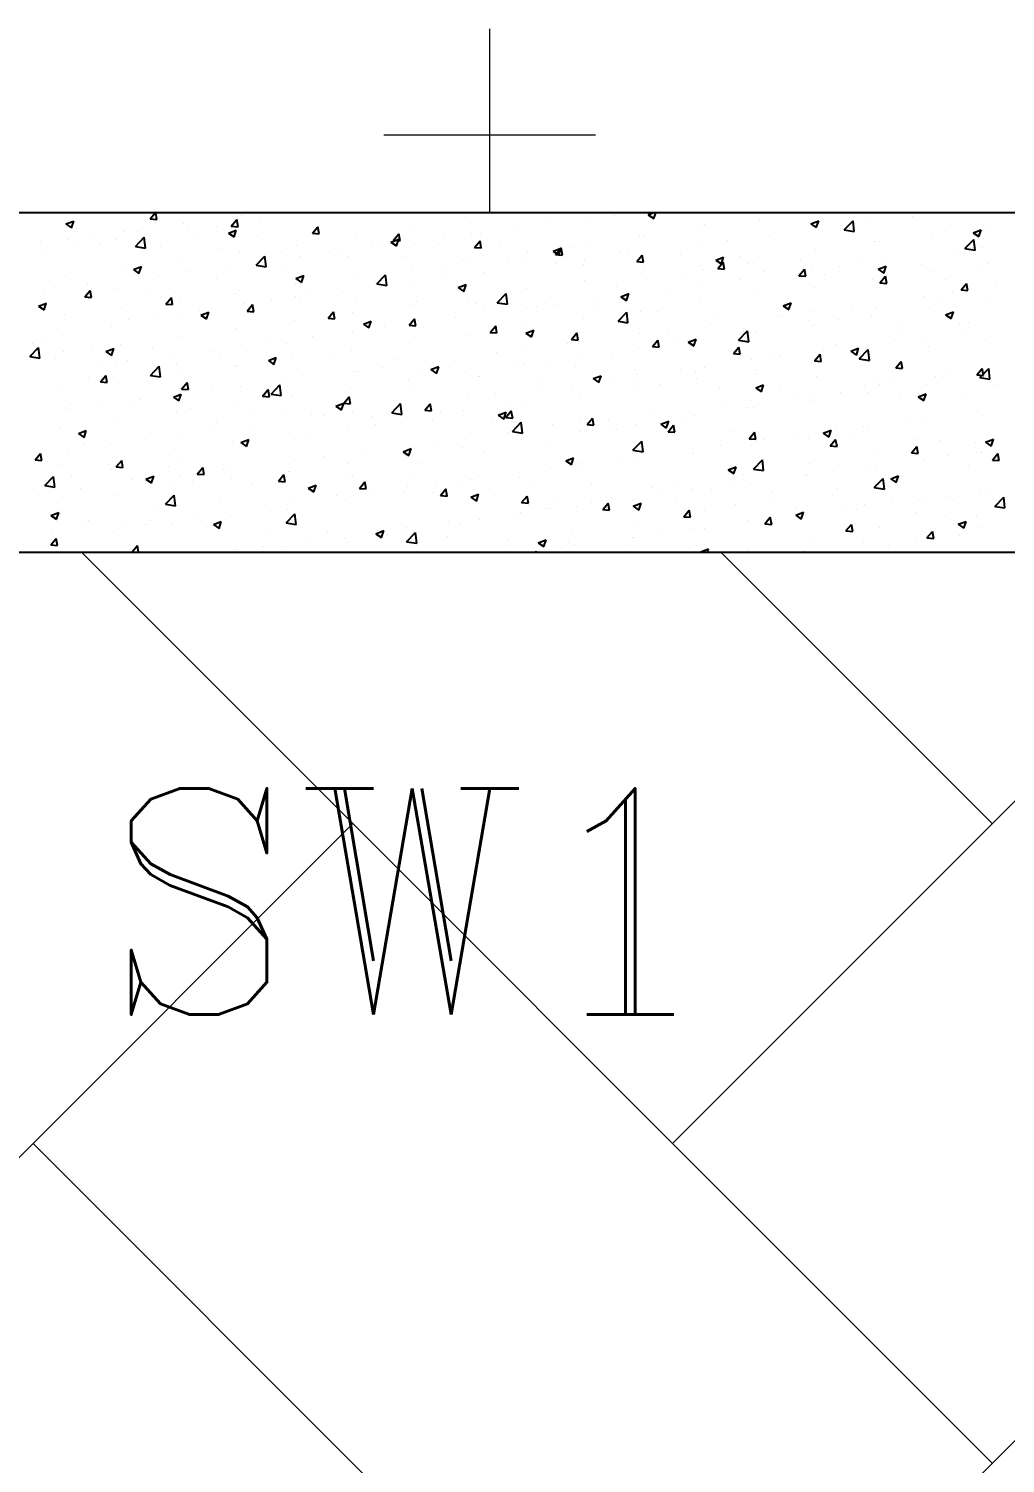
# Model space of a CAD drawing. Header units: millimetres. Extents: x 331487 to 517269, y 198509 to 399936.
# Drawn here: x 397096 to 397960, y 367043 to 368312 of the extents above; entities that cross this region are included whole.
import ezdxf

# ---------------------------------------------------------------- set-up
doc = ezdxf.new("R2010")
doc.units = ezdxf.units.MM
doc.header["$MEASUREMENT"] = 0
doc.layers.add('BEAM', color=1, linetype='Continuous', lineweight=5)
doc.layers.add('COLUMN', color=6, linetype='Continuous')
doc.styles.add('RC', font='romanc.shx', dxfattribs={"height": 200})

msp = doc.modelspace()

# ---------------------------------------------------------------- linework, layer by layer
at = {"layer": 'BEAM', "color": 253, "linetype": 'Continuous', "ltscale": 750}
for p, q in [((397503.6, 368149), (397503.6, 368312)), ((397409.8, 368218.2), (397597.3, 368218.2)), ((397948.1, 367043.3), (397142.4, 367849)), ((397665.3, 367326.1), (398188.2, 367849)), ((397948.1, 367609), (397708.1, 367849)), ((396533.9, 366760.4), (397382.5, 367609)), ((397665.3, 366760.4), (398415.1, 367510.3)), ((397948.1, 366477.6), (397099.6, 367326.1))]:
    msp.add_line(p, q, dxfattribs=at)
at = {"layer": 'COLUMN'}
for p, q in [((399165.1, 368149), (395890.1, 368149)), ((395890.1, 367849), (399165.1, 367849))]:
    msp.add_line(p, q, dxfattribs=at)
at = {"layer": 'COLUMN', "color": 2, "linetype": 'Continuous'}
for p, q in [((397203.3, 368143.7), (397207.7, 368149)), ((397209.2, 368143.2), (397208.2, 368149)), ((397283.6, 368146.9), (397283.6, 368146.9)), ((397538.6, 368148.5), (397538.6, 368148.5)), ((397613.8, 368147.2), (397613.8, 368147.2)), ((397643.8, 368147.5), (397647.9, 368149)), ((397643.8, 368147.5), (397648.8, 368144.1)), ((397648.8, 368144.1), (397650.5, 368149)), ((397752.3, 368148.9), (397752.3, 368148.9)), ((397877.5, 368146), (397877.5, 368146)), ((397128.7, 368139.3), (397135.7, 368141.9)), ((397128.7, 368139.3), (397133.7, 368135.9)), ((397133.7, 368135.9), (397135.7, 368141.9)), ((397138.2, 368135.3), (397138.2, 368135.3)), ((397180.3, 368132.4), (397180.3, 368132.4)), ((397191.6, 368133), (397191.6, 368133)), ((397203.3, 368143.7), (397209.2, 368143.2)), ((397207.6, 368140.4), (397207.6, 368140.4)), ((397232.3, 368139.9), (397232.3, 368139.9)), ((397236.9, 368133.6), (397236.9, 368133.6)), ((397261.9, 368136.9), (397261.9, 368136.9)), ((397272.4, 368131.2), (397279.4, 368133.9)), ((397275, 368137.5), (397279.8, 368143.2)), ((397275, 368137.5), (397281, 368136.9)), ((397277.4, 368127.9), (397279.4, 368133.9)), ((397281, 368136.9), (397279.8, 368143.2)), ((397299.8, 368141.9), (397299.8, 368141.9)), ((397346.7, 368131.2), (397351.5, 368136.9)), ((397352.7, 368130.7), (397351.5, 368136.9)), ((397436.2, 368134.6), (397436.2, 368134.6)), ((397486.7, 368141), (397486.7, 368141)), ((397525.6, 368135.6), (397525.6, 368135.6)), ((397553.4, 368140.8), (397553.4, 368140.8)), ((397588.7, 368143.9), (397588.7, 368143.9)), ((397691.2, 368136.1), (397691.2, 368136.1)), ((397694, 368138.9), (397694, 368138.9)), ((397742.5, 368143.2), (397742.5, 368143.2)), ((397787.6, 368139.5), (397794.6, 368142.2)), ((397787.6, 368139.5), (397792.5, 368136.1)), ((397792.5, 368136.1), (397794.6, 368142.2)), ((397814.6, 368137.7), (397814.6, 368137.7)), ((397817.2, 368134), (397825, 368142.1)), ((397817.2, 368134), (397826.1, 368132.6)), ((397826.1, 368132.6), (397825, 368142.1)), ((397839.6, 368141), (397839.6, 368141)), ((397907.1, 368133.9), (397907.1, 368133.9)), ((397931.3, 368131.5), (397938.3, 368134.2)), ((397936.2, 368128.1), (397938.3, 368134.2)), ((397945.6, 368137.2), (397945.6, 368137.2)), ((397105.9, 368124.1), (397105.9, 368124.1)), ((397129.8, 368126), (397129.8, 368126)), ((397135.8, 368120.3), (397135.8, 368120.3)), ((397149.3, 368130.4), (397149.3, 368130.4)), ((397159.3, 368121.8), (397159.3, 368121.8)), ((397173.7, 368125.3), (397173.7, 368125.3)), ((397190.2, 368119.4), (397197.9, 368127.5)), ((397199.1, 368118), (397197.9, 368127.5)), ((397212.7, 368119.6), (397212.7, 368119.6)), ((397244.9, 368130.7), (397244.9, 368130.7)), ((397272.4, 368131.2), (397277.4, 368127.9)), ((397298.3, 368128.5), (397298.3, 368128.5)), ((397332.9, 368120.1), (397332.9, 368120.1)), ((397346.7, 368131.2), (397352.7, 368130.7)), ((397351.7, 368126.2), (397351.7, 368126.2)), ((397384.8, 368127.6), (397384.8, 368127.6)), ((397405.1, 368124), (397405.1, 368124)), ((397416.1, 368123.2), (397423.1, 368125.9)), ((397416.1, 368123.2), (397421.1, 368119.9)), ((397418.4, 368124.9), (397423.3, 368130.7)), ((397418.4, 368124.9), (397424.4, 368124.4)), ((397421.1, 368119.9), (397423.1, 368125.9)), ((397424.4, 368124.4), (397423.3, 368130.7)), ((397436.8, 368120.8), (397436.8, 368120.8)), ((397458.5, 368121.7), (397458.5, 368121.7)), ((397462.7, 368127.3), (397462.7, 368127.3)), ((397487.7, 368130.6), (397487.7, 368130.6)), ((397490.2, 368118.6), (397495, 368124.4)), ((397496.1, 368118.1), (397495, 368124.4)), ((397495.1, 368130.8), (397495.1, 368130.8)), ((397588.8, 368122.2), (397588.8, 368122.2)), ((397635.7, 368128.9), (397635.7, 368128.9)), ((397639.3, 368128.6), (397639.3, 368128.6)), ((397688.5, 368121.1), (397688.5, 368121.1)), ((397713.5, 368124.4), (397713.5, 368124.4)), ((397751.4, 368129.4), (397751.4, 368129.4)), ((397843.8, 368123.8), (397843.8, 368123.8)), ((397848.8, 368123.9), (397848.8, 368123.9)), ((397895.1, 368130.8), (397895.1, 368130.8)), ((397924, 368117.5), (397931.8, 368125.6)), ((397931.3, 368131.5), (397936.2, 368128.1)), ((397932.9, 368116.1), (397931.8, 368125.6)), ((397110.8, 368117), (397110.8, 368117)), ((397190.2, 368119.4), (397199.1, 368118)), ((397266, 368117.3), (397266, 368117.3)), ((397282.4, 368113.7), (397282.4, 368113.7)), ((397296.9, 368102.8), (397304.7, 368110.9)), ((397305.8, 368101.4), (397304.7, 368110.9)), ((397319.4, 368115.1), (397319.4, 368115.1)), ((397336.6, 368110.7), (397336.6, 368110.7)), ((397361.7, 368114), (397361.7, 368114)), ((397372.8, 368112.8), (397372.8, 368112.8)), ((397378.4, 368110.8), (397378.4, 368110.8)), ((397399.5, 368119), (397399.5, 368119)), ((397426.2, 368110.5), (397426.2, 368110.5)), ((397479.6, 368108.3), (397479.6, 368108.3)), ((397485.5, 368107.7), (397485.5, 368107.7)), ((397490.2, 368118.6), (397496.2, 368118.1)), ((397511.9, 368119.5), (397511.9, 368119.5)), ((397519, 368108.9), (397519, 368108.9)), ((397537.4, 368115.2), (397537.4, 368115.2)), ((397559.8, 368115.2), (397566.8, 368117.9)), ((397559.8, 368115.2), (397564.8, 368111.9)), ((397561.9, 368112.4), (397566.7, 368118.1)), ((397561.9, 368112.4), (397567.9, 368111.8)), ((397564.8, 368111.9), (397566.8, 368117.9)), ((397565.2, 368117.2), (397565.2, 368117.2)), ((397567.9, 368111.8), (397566.7, 368118.1)), ((397577.4, 368118.9), (397577.4, 368118.9)), ((397587.5, 368107.8), (397587.5, 368107.8)), ((397618.6, 368115), (397618.6, 368115)), ((397625.3, 368112.8), (397625.3, 368112.8)), ((397633.6, 368106.1), (397638.4, 368111.8)), ((397639.6, 368105.6), (397638.4, 368111.8)), ((397672, 368112.7), (397672, 368112.7)), ((397703.5, 368107.2), (397710.5, 368109.9)), ((397703.5, 368107.2), (397708.5, 368103.9)), ((397708.5, 368103.9), (397710.5, 368109.9)), ((397725.4, 368110.4), (397725.4, 368110.4)), ((397741.3, 368109.9), (397741.3, 368109.9)), ((397778.8, 368108.2), (397778.8, 368108.2)), ((397790.5, 368113.9), (397790.5, 368113.9)), ((397791.8, 368116.3), (397791.8, 368116.3)), ((397914.3, 368114.8), (397914.3, 368114.8)), ((397924, 368117.5), (397932.9, 368116.1)), ((397939.4, 368118.1), (397939.4, 368118.1)), ((397179.1, 368099.1), (397179.1, 368099.1)), ((397188.4, 368099), (397195.4, 368101.7)), ((397188.4, 368099), (397193.3, 368095.6)), ((397193.3, 368095.6), (397195.4, 368101.7)), ((397231, 368106.6), (397231, 368106.6)), ((397235.6, 368097.4), (397235.6, 368097.4)), ((397273.5, 368102.4), (397273.5, 368102.4)), ((397296.9, 368102.8), (397305.8, 368101.4)), ((397320.1, 368100.8), (397320.1, 368100.8)), ((397383.6, 368094.3), (397383.6, 368094.3)), ((397403.6, 368086.3), (397411.4, 368094.4)), ((397412.5, 368084.9), (397411.4, 368094.4)), ((397435, 368101.3), (397435, 368101.3)), ((397460.7, 368098.8), (397460.7, 368098.8)), ((397499.3, 368096.2), (397499.3, 368096.2)), ((397532.9, 368106), (397532.9, 368106)), ((397562.4, 368104.5), (397562.4, 368104.5)), ((397586.3, 368103.8), (397586.3, 368103.8)), ((397633.6, 368106.1), (397639.6, 368105.6)), ((397638, 368095.4), (397638, 368095.4)), ((397639.7, 368101.5), (397639.7, 368101.5)), ((397690, 368102.9), (397690, 368102.9)), ((397693.1, 368099.3), (397693.1, 368099.3)), ((397705.4, 368099.8), (397710.2, 368105.6)), ((397705.4, 368099.8), (397711.3, 368099.3)), ((397711.3, 368099.3), (397710.2, 368105.6)), ((397732.2, 368103.9), (397732.2, 368103.9)), ((397746.5, 368097), (397746.5, 368097)), ((397777.1, 368093.5), (397781.9, 368099.3)), ((397783.1, 368093), (397781.9, 368099.3)), ((397788.3, 368098.2), (397788.3, 368098.2)), ((397799.9, 368094.8), (397799.9, 368094.8)), ((397813.3, 368101.5), (397813.3, 368101.5)), ((397832.2, 368105.9), (397832.2, 368105.9)), ((397847.2, 368099.2), (397854.2, 368101.9)), ((397847.2, 368099.2), (397852.2, 368095.9)), ((397851.2, 368106.5), (397851.2, 368106.5)), ((397852.2, 368095.9), (397854.2, 368101.9)), ((397885.5, 368103.7), (397885.5, 368103.7)), ((397893.9, 368097.5), (397893.9, 368097.5)), ((397938.9, 368101.4), (397938.9, 368101.4)), ((397944.4, 368103.9), (397944.4, 368103.9)), ((397118.3, 368084.4), (397118.3, 368084.4)), ((397128.6, 368092.7), (397128.6, 368092.7)), ((397147.4, 368085.8), (397147.4, 368085.8)), ((397171.7, 368082.2), (397171.7, 368082.2)), ((397210.6, 368094.1), (397210.6, 368094.1)), ((397261.8, 368090.8), (397261.8, 368090.8)), ((397331.7, 368086.8), (397331.7, 368086.8)), ((397332.1, 368091), (397339.1, 368093.7)), ((397332.1, 368091), (397337.1, 368087.6)), ((397337.1, 368087.6), (397339.1, 368093.7)), ((397402.4, 368088.8), (397402.4, 368088.8)), ((397403.6, 368086.3), (397412.5, 368084.9)), ((397436.4, 368087.9), (397436.4, 368087.9)), ((397461.4, 368091.2), (397461.4, 368091.2)), ((397475.8, 368083), (397482.8, 368085.7)), ((397475.8, 368083), (397480.8, 368079.6)), ((397480.8, 368079.6), (397482.8, 368085.7)), ((397536.2, 368081.9), (397536.2, 368081.9)), ((397587.5, 368089), (397587.5, 368089)), ((397615.6, 368083.9), (397615.6, 368083.9)), ((397662.2, 368081.6), (397662.2, 368081.6)), ((397673.9, 368093.9), (397673.9, 368093.9)), ((397687.2, 368084.9), (397687.2, 368084.9)), ((397725.1, 368089.9), (397725.1, 368089.9)), ((397777.1, 368093.5), (397783.1, 368093)), ((397790.6, 368083), (397790.6, 368083)), ((397842.6, 368090.5), (397842.6, 368090.5)), ((397848.8, 368087.3), (397853.6, 368093)), ((397848.8, 368087.3), (397854.8, 368086.7)), ((397853.2, 368092.5), (397853.2, 368092.5)), ((397854.8, 368086.7), (397853.6, 368093)), ((397906.6, 368090.2), (397906.6, 368090.2)), ((397920.5, 368081), (397925.4, 368086.7)), ((397926.5, 368080.5), (397925.3, 368086.7)), ((397950.9, 368083.7), (397950.9, 368083.7)), ((397104.3, 368066.7), (397111.4, 368069.4)), ((397109.3, 368063.4), (397111.3, 368069.4)), ((397109.5, 368080.8), (397109.5, 368080.8)), ((397145.2, 368070.7), (397145.2, 368070.7)), ((397145.4, 368074.8), (397150.2, 368080.5)), ((397145.4, 368074.8), (397151.4, 368074.3)), ((397151.4, 368074.3), (397150.2, 368080.5)), ((397203.5, 368080.8), (397203.5, 368080.8)), ((397217.1, 368068.5), (397222, 368074.3)), ((397223.1, 368068), (397222, 368074.3)), ((397225.1, 368079.9), (397225.1, 368079.9)), ((397229.8, 368073.3), (397229.8, 368073.3)), ((397278.4, 368077.7), (397278.4, 368077.7)), ((397281.2, 368080.4), (397281.2, 368080.4)), ((397285.8, 368068.8), (397285.8, 368068.8)), ((397310.3, 368071.3), (397310.3, 368071.3)), ((397331.8, 368075.4), (397331.8, 368075.4)), ((397335.3, 368074.6), (397335.3, 368074.6)), ((397344.1, 368078.8), (397344.1, 368078.8)), ((397373.2, 368079.6), (397373.2, 368079.6)), ((397385.2, 368073.1), (397385.2, 368073.1)), ((397438.6, 368070.9), (397438.6, 368070.9)), ((397484.3, 368074.4), (397484.3, 368074.4)), ((397510.3, 368069.7), (397518.1, 368077.8)), ((397510.3, 368069.7), (397519.2, 368068.3)), ((397519.2, 368068.3), (397518.1, 368077.8)), ((397557.2, 368073.9), (397557.2, 368073.9)), ((397599, 368073.3), (397599, 368073.3)), ((397619.5, 368075), (397626.5, 368077.7)), ((397619.5, 368075), (397624.5, 368071.6)), ((397624.5, 368071.6), (397626.5, 368077.7)), ((397688.8, 368069.6), (397688.8, 368069.6)), ((397740.1, 368076.6), (397740.1, 368076.6)), ((397763.2, 368067), (397770.2, 368069.6)), ((397768.2, 368063.6), (397770.2, 368069.6)), ((397888, 368075.4), (397888, 368075.4)), ((397903, 368074.3), (397903, 368074.3)), ((397913, 368078.7), (397913, 368078.7)), ((397920.5, 368081), (397926.5, 368080.5)), ((397943.2, 368070.7), (397943.2, 368070.7)), ((397104.3, 368066.7), (397109.3, 368063.4)), ((397127.4, 368059.4), (397127.4, 368059.4)), ((397177.9, 368065.8), (397177.9, 368065.8)), ((397209.3, 368058), (397209.3, 368058)), ((397217.1, 368068.5), (397223.1, 368068)), ((397227.5, 368058.8), (397227.5, 368058.8)), ((397247.2, 368063), (397247.2, 368063)), ((397248.1, 368058.7), (397255.1, 368061.4)), ((397248.1, 368058.7), (397253, 368055.4)), ((397253, 368055.4), (397255.1, 368061.4)), ((397288.9, 368062.2), (397293.7, 368068)), ((397288.9, 368062.2), (397294.8, 368061.7)), ((397294.8, 368061.7), (397293.7, 368068)), ((397360.6, 368056), (397365.4, 368061.7)), ((397366.6, 368055.4), (397365.4, 368061.7)), ((397382.4, 368061), (397382.4, 368061)), ((397433.7, 368068), (397433.7, 368068)), ((397473, 368056.7), (397473, 368056.7)), ((397492, 368068.6), (397492, 368068.6)), ((397498.9, 368063.8), (397498.9, 368063.8)), ((397536.1, 368065), (397536.1, 368065)), ((397545.3, 368066.4), (397545.3, 368066.4)), ((397561.2, 368068.3), (397561.2, 368068.3)), ((397598.7, 368064.1), (397598.7, 368064.1)), ((397617.1, 368053.2), (397624.8, 368061.3)), ((397625.9, 368051.8), (397624.8, 368061.3)), ((397636.8, 368062.1), (397636.8, 368062.1)), ((397652.1, 368061.9), (397652.1, 368061.9)), ((397705.5, 368059.6), (397705.5, 368059.6)), ((397758.9, 368057.4), (397758.9, 368057.4)), ((397761.9, 368058.8), (397761.9, 368058.8)), ((397763.2, 368067), (397768.2, 368063.6)), ((397787, 368062.1), (397787, 368062.1)), ((397824.9, 368067.1), (397824.9, 368067.1)), ((397841.3, 368057.2), (397841.3, 368057.2)), ((397844.7, 368064.2), (397844.7, 368064.2)), ((397892.7, 368064.3), (397892.7, 368064.3)), ((397906.9, 368059), (397913.9, 368061.6)), ((397906.9, 368059), (397911.9, 368055.6)), ((397911.9, 368055.6), (397913.9, 368061.6)), ((397121.1, 368046.4), (397121.1, 368046.4)), ((397169.1, 368048.8), (397169.1, 368048.8)), ((397184.2, 368054.7), (397184.2, 368054.7)), ((397279.9, 368047.1), (397279.9, 368047.1)), ((397330.5, 368053.5), (397330.5, 368053.5)), ((397360.6, 368056), (397366.6, 368055.4)), ((397382.3, 368043.8), (397382.3, 368043.8)), ((397391.8, 368050.7), (397398.8, 368053.4)), ((397391.8, 368050.7), (397396.7, 368047.4)), ((397396.7, 368047.4), (397398.8, 368053.4)), ((397410.1, 368048.4), (397410.1, 368048.4)), ((397432.3, 368049.7), (397437.1, 368055.4)), ((397432.3, 368049.7), (397438.3, 368049.2)), ((397435.1, 368051.7), (397435.1, 368051.7)), ((397438.3, 368049.2), (397437.1, 368055.4)), ((397440.6, 368053.8), (397440.6, 368053.8)), ((397504, 368043.4), (397508.9, 368049.2)), ((397510, 368042.9), (397508.9, 368049.2)), ((397535, 368048.6), (397535, 368048.6)), ((397535.5, 368042.7), (397542.5, 368045.4)), ((397540.5, 368039.4), (397542.5, 368045.4)), ((397586.3, 368055.7), (397586.3, 368055.7)), ((397617.1, 368053.2), (397625.9, 368051.8)), ((397660.9, 368045.5), (397660.9, 368045.5)), ((397698.8, 368050.5), (397698.8, 368050.5)), ((397723.8, 368036.6), (397731.6, 368044.7)), ((397728.1, 368044.2), (397728.1, 368044.2)), ((397732.7, 368035.2), (397731.6, 368044.7)), ((397786.4, 368054.2), (397786.4, 368054.2)), ((397789.4, 368049.7), (397789.4, 368049.7)), ((397812.3, 368055.1), (397812.3, 368055.1)), ((397865.6, 368052.8), (397865.6, 368052.8)), ((397919, 368050.6), (397919, 368050.6)), ((397924.6, 368044.2), (397924.6, 368044.2)), ((397927, 368052.3), (397927, 368052.3)), ((397098.8, 368033.3), (397098.8, 368033.3)), ((397110.8, 368038.8), (397110.8, 368038.8)), ((397152.2, 368031.1), (397152.2, 368031.1)), ((397176.7, 368032.5), (397176.7, 368032.5)), ((397228.6, 368040), (397228.6, 368040)), ((397284, 368031.8), (397284, 368031.8)), ((397309, 368035.1), (397309, 368035.1)), ((397324, 368033.8), (397324, 368033.8)), ((397346.9, 368040.1), (397346.9, 368040.1)), ((397432.5, 368034.7), (397432.5, 368034.7)), ((397483, 368041.1), (397483, 368041.1)), ((397504, 368043.4), (397510, 368042.9)), ((397535.5, 368042.7), (397540.5, 368039.4)), ((397572.7, 368033.9), (397572.7, 368033.9)), ((397575.8, 368037.1), (397580.6, 368042.9)), ((397575.8, 368037.1), (397581.8, 368036.6)), ((397581.8, 368036.6), (397580.6, 368042.9)), ((397635.9, 368042.2), (397635.9, 368042.2)), ((397647.5, 368030.9), (397652.3, 368036.6)), ((397647.5, 368030.9), (397653.5, 368030.3)), ((397653.5, 368030.3), (397652.3, 368036.6)), ((397669.7, 368034.2), (397669.7, 368034.2)), ((397679.2, 368034.7), (397686.2, 368037.4)), ((397679.2, 368034.7), (397684.2, 368031.4)), ((397684.2, 368031.4), (397686.2, 368037.4)), ((397687.6, 368036.3), (397687.6, 368036.3)), ((397723.8, 368036.6), (397732.7, 368035.2)), ((397738.9, 368043.3), (397738.9, 368043.3)), ((397810.3, 368032.3), (397810.3, 368032.3)), ((397861.7, 368035.9), (397861.7, 368035.9)), ((397868.7, 368042.3), (397868.7, 368042.3)), ((397886.7, 368039.2), (397886.7, 368039.2)), ((397891.5, 368031), (397891.5, 368031)), ((397942, 368037.4), (397942, 368037.4)), ((397096.7, 368022), (397104.5, 368030.1)), ((397096.7, 368022), (397105.6, 368020.6)), ((397105.6, 368020.6), (397104.5, 368030.1)), ((397119.9, 368019.9), (397119.9, 368019.9)), ((397126.2, 368026.1), (397126.2, 368026.1)), ((397164, 368026.5), (397171, 368029.2)), ((397164, 368026.5), (397169, 368023.1)), ((397169, 368023.1), (397171, 368029.2)), ((397183, 368018.5), (397183, 368018.5)), ((397205.6, 368028.8), (397205.6, 368028.8)), ((397220.8, 368023.5), (397220.8, 368023.5)), ((397259, 368026.6), (397259, 368026.6)), ((397265.6, 368023.8), (397265.6, 368023.8)), ((397307.8, 368018.5), (397314.8, 368021.2)), ((397307.8, 368018.5), (397312.7, 368015.1)), ((397312.3, 368024.3), (397312.3, 368024.3)), ((397312.7, 368015.1), (397314.8, 368021.2)), ((397329.2, 368020.2), (397329.2, 368020.2)), ((397365.7, 368022), (397365.7, 368022)), ((397381.2, 368027.7), (397381.2, 368027.7)), ((397419.1, 368019.8), (397419.1, 368019.8)), ((397509.8, 368025.6), (397509.8, 368025.6)), ((397534.9, 368028.9), (397534.9, 368028.9)), ((397585.1, 368022.4), (397585.1, 368022.4)), ((397611.4, 368024.2), (397611.4, 368024.2)), ((397635.6, 368028.8), (397635.6, 368028.8)), ((397719.2, 368024.6), (397724, 368030.3)), ((397719.2, 368024.6), (397725.2, 368024.1)), ((397725.2, 368024.1), (397724, 368030.3)), ((397735.6, 368019.3), (397735.6, 368019.3)), ((397752, 368022.3), (397752, 368022.3)), ((397760.7, 368022.6), (397760.7, 368022.6)), ((397791, 368018.3), (397795.8, 368024.1)), ((397791, 368018.3), (397796.9, 368017.8)), ((397796.9, 368017.8), (397795.8, 368024.1)), ((397798.5, 368027.6), (397798.5, 368027.6)), ((397822.9, 368026.7), (397829.9, 368029.4)), ((397822.9, 368026.7), (397827.9, 368023.3)), ((397827.9, 368023.3), (397829.9, 368029.4)), ((397830.5, 368020.1), (397838.3, 368028.2)), ((397830.5, 368020.1), (397839.4, 368018.7)), ((397839.4, 368018.7), (397838.3, 368028.2)), ((397840.1, 368023.9), (397840.1, 368023.9)), ((397157.9, 368015.3), (397157.9, 368015.3)), ((397173.3, 368017.6), (397173.3, 368017.6)), ((397203.4, 368005.4), (397211.2, 368013.5)), ((397203.4, 368005.4), (397212.3, 368004)), ((397207.3, 368013.8), (397207.3, 368013.8)), ((397212.3, 368004), (397211.2, 368013.5)), ((397226.7, 368015.4), (397226.7, 368015.4)), ((397227.4, 368006.7), (397227.4, 368006.7)), ((397278.7, 368013.8), (397278.7, 368013.8)), ((397280, 368013.1), (397280, 368013.1)), ((397333.4, 368010.9), (397333.4, 368010.9)), ((397383.8, 368009), (397383.8, 368009)), ((397386.8, 368008.6), (397386.8, 368008.6)), ((397408.8, 368012.3), (397408.8, 368012.3)), ((397440.2, 368006.4), (397440.2, 368006.4)), ((397446.7, 368017.3), (397446.7, 368017.3)), ((397451.5, 368010.5), (397458.5, 368013.2)), ((397451.5, 368010.5), (397456.4, 368007.1)), ((397456.4, 368007.1), (397458.5, 368013.1)), ((397472.5, 368017.5), (397472.5, 368017.5)), ((397481.8, 368007.8), (397481.8, 368007.8)), ((397525.9, 368015.3), (397525.9, 368015.3)), ((397533.8, 368015.3), (397533.8, 368015.3)), ((397553.1, 368014.2), (397553.1, 368014.2)), ((397579.3, 368013), (397579.3, 368013)), ((397632.6, 368010.8), (397632.6, 368010.8)), ((397634.6, 368006), (397634.6, 368006)), ((397672.5, 368011), (397672.5, 368011)), ((397686, 368008.5), (397686, 368008.5)), ((397693.7, 368012.3), (397693.7, 368012.3)), ((397737.7, 368010), (397737.7, 368010)), ((397739.4, 368006.3), (397739.4, 368006.3)), ((397788.2, 368016.4), (397788.2, 368016.4)), ((397862.7, 368012), (397867.5, 368017.8)), ((397862.7, 368012), (397868.7, 368011.5)), ((397868.7, 368011.5), (397867.5, 368017.8)), ((397906.9, 368007.3), (397906.9, 368007.3)), ((397934.4, 368005.8), (397939.2, 368011.5)), ((397934.4, 368005.8), (397940.4, 368005.2)), ((397937.2, 368003.5), (397945, 368011.6)), ((397940.4, 368005.2), (397939.2, 368011.5)), ((397946.1, 368002.1), (397945, 368011.6)), ((397124.9, 367992.8), (397124.9, 367992.8)), ((397149, 368003.8), (397149, 368003.8)), ((397159.3, 367999.6), (397164.1, 368005.3)), ((397159.3, 367999.6), (397165.3, 367999.1)), ((397165.3, 367999), (397164.1, 368005.3)), ((397175.5, 367999.2), (397175.5, 367999.2)), ((397231, 367993.3), (397235.8, 367999)), ((397231, 367993.3), (397237, 367992.8)), ((397237, 367992.8), (397235.8, 367999)), ((397282.7, 367995.7), (397282.7, 367995.7)), ((397302.7, 367987), (397307.6, 367992.8)), ((397308.7, 367986.5), (397307.6, 367992.8)), ((397310.1, 367988.9), (397317.9, 367997)), ((397319, 367987.5), (397317.9, 367997)), ((397320.6, 368000.7), (397320.6, 368000.7)), ((397380, 367994.4), (397380, 367994.4)), ((397431.3, 368001.4), (397431.3, 368001.4)), ((397436.5, 367994.2), (397436.5, 367994.2)), ((397493.6, 368004.1), (397493.6, 368004.1)), ((397494.8, 368004.2), (397494.8, 368004.2)), ((397546.4, 367994.4), (397546.4, 367994.4)), ((397547, 368001.8), (397547, 368001.8)), ((397595.2, 368002.5), (397602.2, 368005.1)), ((397595.2, 368002.5), (397600.2, 367999.1)), ((397600.1, 367999.1), (397602.2, 368005.1)), ((397600.3, 367999.6), (397600.3, 367999.6)), ((397609.6, 368002.8), (397609.6, 368002.8)), ((397634.4, 367995.5), (397634.4, 367995.5)), ((397635.4, 368002.2), (397635.4, 368002.2)), ((397653.7, 367997.3), (397653.7, 367997.3)), ((397686.3, 368003), (397686.3, 368003)), ((397707.1, 367995.1), (397707.1, 367995.1)), ((397738.9, 367994.4), (397745.9, 367997.1)), ((397738.9, 367994.4), (397743.9, 367991.1)), ((397743.9, 367991.1), (397745.9, 367997.1)), ((397760.5, 367992.8), (397760.5, 367992.8)), ((397792.8, 368004), (397792.8, 368004)), ((397835.4, 367996.5), (397835.4, 367996.5)), ((397846.2, 368001.7), (397846.2, 368001.7)), ((397848.5, 367997.3), (397848.5, 367997.3)), ((397860.4, 367999.8), (397860.4, 367999.8)), ((397890.3, 367997.7), (397890.3, 367997.7)), ((397898.3, 368004.8), (397898.3, 368004.8)), ((397899.5, 367999.5), (397899.5, 367999.5)), ((397937.2, 368003.5), (397946.1, 368002.1)), ((397940.8, 368004.1), (397940.8, 368004.1)), ((397952.9, 367997.2), (397952.9, 367997.2)), ((397132.3, 367980.2), (397132.3, 367980.2)), ((397194.5, 367984.1), (397194.5, 367984.1)), ((397223.7, 367986.2), (397230.7, 367988.9)), ((397223.7, 367986.2), (397228.7, 367982.9)), ((397228.7, 367982.9), (397230.7, 367988.9)), ((397257.7, 367992.4), (397257.7, 367992.4)), ((397277.5, 367980.5), (397277.5, 367980.5)), ((397302.7, 367987), (397308.7, 367986.5)), ((397310.1, 367988.9), (397319, 367987.5)), ((397328, 367986.9), (397328, 367986.9)), ((397367.4, 367978.2), (397374.4, 367980.9)), ((397372.4, 367974.9), (397374.4, 367980.9)), ((397374.5, 367980.8), (397379.3, 367986.5)), ((397374.5, 367980.8), (397380.4, 367980.2)), ((397378.2, 367984.2), (397378.2, 367984.2)), ((397380.4, 367980.2), (397379.3, 367986.5)), ((397416.9, 367972.3), (397424.6, 367980.4)), ((397425.8, 367970.9), (397424.7, 367980.4)), ((397446.2, 367974.5), (397451, 367980.2)), ((397452.2, 367973.9), (397451, 367980.2)), ((397483.5, 367986.2), (397483.5, 367986.2)), ((397508.5, 367989.5), (397508.5, 367989.5)), ((397518.8, 367982.2), (397518.8, 367982.2)), ((397532.5, 367982), (397532.5, 367982)), ((397577.1, 367992.2), (397577.1, 367992.2)), ((397583.9, 367989.1), (397583.9, 367989.1)), ((397734.4, 367983.2), (397734.4, 367983.2)), ((397772.2, 367988.2), (397772.2, 367988.2)), ((397787, 367983.1), (397787, 367983.1)), ((397790.2, 367987.3), (397790.2, 367987.3)), ((397813.9, 367990.6), (397813.9, 367990.6)), ((397838.9, 367990.6), (397838.9, 367990.6)), ((397867.3, 367988.3), (397867.3, 367988.3)), ((397882.6, 367986.4), (397889.6, 367989.1)), ((397882.6, 367986.4), (397887.6, 367983.1)), ((397887.6, 367983.1), (397889.6, 367989.1)), ((397920.6, 367986.1), (397920.6, 367986.1)), ((397131.6, 367975.8), (397131.6, 367975.8)), ((397156.7, 367979.1), (397156.7, 367979.1)), ((397185.7, 367978), (397185.7, 367978)), ((397226.2, 367973.5), (397226.2, 367973.5)), ((397239.1, 367975.7), (397239.1, 367975.7)), ((397292.4, 367973.5), (397292.4, 367973.5)), ((397319.8, 367974.1), (397319.8, 367974.1)), ((397345.8, 367971.2), (397345.8, 367971.2)), ((397357.5, 367969.6), (397357.5, 367969.6)), ((397367.4, 367978.2), (397372.4, 367974.9)), ((397382.5, 367972.9), (397382.5, 367972.9)), ((397399.2, 367969), (397399.2, 367969)), ((397416.9, 367972.3), (397425.8, 367970.9)), ((397420.4, 367977.8), (397420.4, 367977.8)), ((397430.1, 367968.1), (397430.1, 367968.1)), ((397446.2, 367974.5), (397452.2, 367974)), ((397460.4, 367972.2), (397460.4, 367972.2)), ((397480.6, 367974.5), (397480.6, 367974.5)), ((397511.2, 367970.2), (397518.2, 367972.9)), ((397511.2, 367970.2), (397516.1, 367966.8)), ((397516.1, 367966.8), (397518.2, 367972.9)), ((397517.9, 367968.2), (397522.7, 367973.9)), ((397517.9, 367968.2), (397523.9, 367967.7)), ((397523.9, 367967.7), (397522.7, 367973.9)), ((397589.7, 367961.9), (397594.5, 367967.7)), ((397595.6, 367961.4), (397594.5, 367967.7)), ((397646.2, 367971.6), (397646.2, 367971.6)), ((397685.1, 367969.7), (397685.1, 367969.7)), ((397709.3, 367979.9), (397709.3, 367979.9)), ((397731.9, 367977.3), (397731.9, 367977.3)), ((397736.5, 367976.7), (397736.5, 367976.7)), ((397935.2, 367973.7), (397935.2, 367973.7)), ((397939.6, 367970.8), (397939.6, 367970.8)), ((397123.7, 367959.6), (397123.7, 367959.6)), ((397139.7, 367954), (397146.7, 367956.7)), ((397144.7, 367950.6), (397146.7, 367956.7)), ((397174.2, 367966), (397174.2, 367966)), ((397256.4, 367956.3), (397256.4, 367956.3)), ((397261.5, 367964.1), (397261.5, 367964.1)), ((397294.3, 367961.2), (397294.3, 367961.2)), ((397378.8, 367961.1), (397378.8, 367961.1)), ((397402.1, 367962.2), (397402.1, 367962.2)), ((397452.6, 367966.7), (397452.6, 367966.7)), ((397506, 367964.4), (397506, 367964.4)), ((397520.1, 367955), (397520.1, 367955)), ((397523.6, 367955.7), (397531.4, 367963.9)), ((397523.6, 367955.8), (397532.5, 367954.4)), ((397532.5, 367954.4), (397531.4, 367963.9)), ((397559.4, 367962.2), (397559.4, 367962.2)), ((397582.7, 367955.8), (397582.7, 367955.8)), ((397583.3, 367963.3), (397583.3, 367963.3)), ((397589.7, 367961.9), (397595.6, 367961.4)), ((397608.3, 367966.6), (397608.3, 367966.6)), ((397612.7, 367959.9), (397612.7, 367959.9)), ((397615.3, 367957.2), (397615.3, 367957.2)), ((397633.2, 367962.2), (397633.2, 367962.2)), ((397654.9, 367962.2), (397661.9, 367964.9)), ((397654.9, 367962.2), (397659.8, 367958.8)), ((397659.8, 367958.8), (397661.9, 367964.9)), ((397661.4, 367955.6), (397666.2, 367961.4)), ((397661.4, 367955.6), (397667.4, 367955.1)), ((397666.1, 367957.7), (397666.1, 367957.7)), ((397667.4, 367955.1), (397666.2, 367961.4)), ((397673.6, 367967.2), (397673.6, 367967.2)), ((397719.5, 367955.4), (397719.5, 367955.4)), ((397733.1, 367949.4), (397737.9, 367955.1)), ((397739.1, 367948.8), (397737.9, 367955.1)), ((397798.6, 367954.2), (397805.6, 367956.9)), ((397803.6, 367950.8), (397805.6, 367956.9)), ((397809.1, 367957.1), (397809.1, 367957.1)), ((397834.1, 367960.4), (397834.1, 367960.4)), ((397837.7, 367957.3), (397837.7, 367957.3)), ((397872, 367965.3), (397872, 367965.3)), ((397889, 367964.4), (397889, 367964.4)), ((397139.7, 367954), (397144.7, 367950.6)), ((397144.9, 367944.1), (397144.9, 367944.1)), ((397168.2, 367944.6), (397168.2, 367944.6)), ((397203.2, 367954.1), (397203.2, 367954.1)), ((397231.4, 367953), (397231.4, 367953)), ((397276.3, 367947.2), (397276.3, 367947.2)), ((397283.4, 367946), (397290.4, 367948.6)), ((397283.4, 367946), (397288.4, 367942.6)), ((397285.5, 367942.2), (397285.5, 367942.2)), ((397288.4, 367942.6), (397290.4, 367948.6)), ((397326.8, 367953.6), (397326.8, 367953.6)), ((397343.8, 367952.2), (397343.8, 367952.2)), ((397457.2, 367946.7), (397457.2, 367946.7)), ((397482.2, 367950), (397482.2, 367950)), ((397531.3, 367948.8), (397531.3, 367948.8)), ((397556.9, 367947.2), (397556.9, 367947.2)), ((397630.3, 367939.2), (397638.1, 367947.3)), ((397639.2, 367937.8), (397638.1, 367947.3)), ((397708.1, 367943.8), (397708.1, 367943.8)), ((397733.1, 367949.4), (397739.1, 367948.9)), ((397735.2, 367943.4), (397735.2, 367943.4)), ((397745.9, 367948.7), (397745.9, 367948.7)), ((397772.9, 367953.2), (397772.9, 367953.2)), ((397785.8, 367949.9), (397785.8, 367949.9)), ((397798.6, 367954.2), (397803.6, 367950.8)), ((397804.8, 367943.1), (397809.6, 367948.8)), ((397804.8, 367943.1), (397810.8, 367942.6)), ((397810.8, 367942.6), (397809.6, 367948.8)), ((397826.3, 367950.9), (397826.3, 367950.9)), ((397876.6, 367936.8), (397881.4, 367942.6)), ((397879.7, 367948.7), (397879.7, 367948.7)), ((397882.5, 367936.3), (397881.4, 367942.6)), ((397902.7, 367947.6), (397902.7, 367947.6)), ((397933, 367946.4), (397933, 367946.4)), ((397942.3, 367946.2), (397949.3, 367948.9)), ((397942.3, 367946.2), (397947.3, 367942.8)), ((397947.3, 367942.8), (397949.3, 367948.9)), ((397101.4, 367930.6), (397106.3, 367936.4)), ((397101.4, 367930.6), (397107.4, 367930.1)), ((397105.3, 367936.4), (397105.3, 367936.4)), ((397107.4, 367930.1), (397106.3, 367936.4)), ((397130.4, 367939.7), (397130.4, 367939.7)), ((397173, 367932.7), (397173, 367932.7)), ((397173.2, 367924.4), (397178, 367930.1)), ((397179.1, 367923.8), (397178, 367930.1)), ((397225, 367940.2), (397225, 367940.2)), ((397227.2, 367932.2), (397227.2, 367932.2)), ((397331.1, 367930.1), (397331.1, 367930.1)), ((397356.2, 367933.4), (397356.2, 367933.4)), ((397394.1, 367938.4), (397394.1, 367938.4)), ((397427.1, 367937.9), (397434.1, 367940.6)), ((397427.1, 367937.9), (397432.1, 367934.6)), ((397428.9, 367934.9), (397428.9, 367934.9)), ((397432.1, 367934.6), (397434.1, 367940.6)), ((397479.4, 367941.3), (397479.4, 367941.3)), ((397498.6, 367937.2), (397498.6, 367937.2)), ((397570.8, 367929.9), (397577.8, 367932.6)), ((397570.8, 367929.9), (397575.8, 367926.6)), ((397575.8, 367926.6), (397577.8, 367932.6)), ((397619.9, 367932.2), (397619.9, 367932.2)), ((397630.3, 367939.2), (397639.2, 367937.8)), ((397683, 367940.5), (397683, 367940.5)), ((397683.9, 367936.4), (397683.9, 367936.4)), ((397737, 367922.6), (397744.8, 367930.8)), ((397745.9, 367921.3), (397744.8, 367930.8)), ((397844.4, 367937.6), (397844.4, 367937.6)), ((397876.6, 367936.8), (397882.5, 367936.3)), ((397887.8, 367931.1), (397887.8, 367931.1)), ((397908.8, 367934.2), (397908.8, 367934.2)), ((397933.9, 367937.5), (397933.9, 367937.5)), ((397938.3, 367937.5), (397938.3, 367937.5)), ((397948.3, 367930.5), (397953.1, 367936.3)), ((397948.3, 367930.5), (397954.3, 367930)), ((397954.3, 367930), (397953.1, 367936.3)), ((397112.8, 367929.1), (397112.8, 367929.1)), ((397122.5, 367926.3), (397122.5, 367926.3)), ((397166.2, 367926.9), (397166.2, 367926.9)), ((397168.8, 367922.2), (397168.8, 367922.2)), ((397173.2, 367924.4), (397179.1, 367923.8)), ((397219.6, 367924.6), (397219.6, 367924.6)), ((397230.1, 367916.8), (397230.1, 367916.8)), ((397244.9, 367918.1), (397249.7, 367923.8)), ((397244.9, 367918.1), (397250.9, 367917.6)), ((397250.9, 367917.6), (397249.7, 367923.8)), ((397268, 367921.8), (397268, 367921.8)), ((397273, 367922.4), (397273, 367922.4)), ((397316.6, 367911.8), (397321.4, 367917.6)), ((397322.6, 367911.3), (397321.4, 367917.5)), ((397325.6, 367920.3), (397325.6, 367920.3)), ((397326.4, 367920.1), (397326.4, 367920.1)), ((397377.5, 367927.8), (397377.5, 367927.8)), ((397379.7, 367917.9), (397379.7, 367917.9)), ((397382, 367917.2), (397382, 367917.2)), ((397440.3, 367927.2), (397440.3, 367927.2)), ((397557, 367923.9), (397557, 367923.9)), ((397581.5, 367922.5), (397581.5, 367922.5)), ((397582, 367927.2), (397582, 367927.2)), ((397632, 367928.9), (397632, 367928.9)), ((397714.6, 367921.9), (397721.6, 367924.6)), ((397714.6, 367921.9), (397719.5, 367918.6)), ((397719.5, 367918.6), (397721.6, 367924.6)), ((397727.8, 367917.6), (397727.8, 367917.6)), ((397737, 367922.6), (397745.9, 367921.3)), ((397782.8, 367917.6), (397782.8, 367917.6)), ((397784.5, 367916.6), (397784.5, 367916.6)), ((397786.1, 367927.6), (397786.1, 367927.6)), ((397807.8, 367920.9), (397807.8, 367920.9)), ((397836.5, 367924.1), (397836.5, 367924.1)), ((397845.7, 367925.9), (397845.7, 367925.9)), ((397858.3, 367913.9), (397865.3, 367916.6)), ((397863.2, 367910.6), (397865.3, 367916.6)), ((397926.7, 367925.7), (397926.7, 367925.7)), ((397109.9, 367908), (397117.7, 367916.1)), ((397110, 367908), (397118.8, 367906.6)), ((397110.5, 367912.2), (397110.5, 367912.2)), ((397118.8, 367906.6), (397117.7, 367916.1)), ((397133.9, 367915.7), (397133.9, 367915.7)), ((397141.9, 367905.2), (397141.9, 367905.2)), ((397187.3, 367913.4), (397187.3, 367913.4)), ((397199.4, 367913.7), (397206.4, 367916.4)), ((397199.4, 367913.7), (397204.4, 367910.3)), ((397204.4, 367910.3), (397206.4, 367916.4)), ((397205.1, 367913.5), (397205.1, 367913.5)), ((397223.7, 367906.9), (397223.7, 367906.9)), ((397240.7, 367911.2), (397240.7, 367911.2)), ((397275.1, 367913.9), (397275.1, 367913.9)), ((397294.1, 367908.9), (397294.1, 367908.9)), ((397316.6, 367911.8), (397322.6, 367911.3)), ((397323.7, 367907.2), (397323.7, 367907.2)), ((397343.1, 367905.7), (397350.1, 367908.4)), ((397343.1, 367905.7), (397348.1, 367902.3)), ((397347.4, 367906.7), (397347.4, 367906.7)), ((397348.1, 367902.3), (397350.1, 367908.4)), ((397388.3, 367905.5), (397393.2, 367911.3)), ((397388.3, 367905.5), (397394.3, 367905)), ((397394.3, 367905), (397393.2, 367911.3)), ((397400.8, 367904.4), (397400.8, 367904.4)), ((397430.9, 367907.3), (397430.9, 367907.3)), ((397433.1, 367915.6), (397433.1, 367915.6)), ((397455.9, 367910.6), (397455.9, 367910.6)), ((397460.1, 367899.3), (397464.9, 367905)), ((397466, 367898.7), (397464.9, 367905)), ((397478.2, 367908), (397478.2, 367908)), ((397486.5, 367913.3), (397486.5, 367913.3)), ((397493.8, 367915.6), (397493.8, 367915.6)), ((397530.1, 367915.5), (397530.1, 367915.5)), ((397539.9, 367911.1), (397539.9, 367911.1)), ((397593.3, 367908.8), (397593.3, 367908.8)), ((397646.7, 367906.6), (397646.7, 367906.6)), ((397669.5, 367907.6), (397669.5, 367907.6)), ((397681.8, 367904.3), (397681.8, 367904.3)), ((397700, 367904.3), (397700, 367904.3)), ((397719.6, 367909.3), (397719.6, 367909.3)), ((397734, 367910.2), (397734, 367910.2)), ((397810.1, 367905.6), (397810.1, 367905.6)), ((397843.8, 367906.1), (397851.5, 367914.2)), ((397843.8, 367906.1), (397852.7, 367904.7)), ((397852.7, 367904.7), (397851.6, 367914.2)), ((397858.3, 367913.9), (397863.2, 367910.6)), ((397868.4, 367915.7), (397868.4, 367915.7)), ((397937.1, 367904.2), (397937.1, 367904.2)), ((397104.1, 367900.2), (397104.1, 367900.2)), ((397121.3, 367893), (397121.3, 367893)), ((397171.8, 367899.4), (397171.8, 367899.4)), ((397216.7, 367891.4), (397224.5, 367899.6)), ((397216.7, 367891.4), (397225.6, 367890.1)), ((397225.6, 367890.1), (397224.5, 367899.6)), ((397265.3, 367897.2), (397265.3, 367897.2)), ((397329.9, 367894), (397329.9, 367894)), ((397367.7, 367899), (397367.7, 367899)), ((397376.3, 367894.5), (397376.3, 367894.5)), ((397427.7, 367901.6), (397427.7, 367901.6)), ((397454.2, 367902.2), (397454.2, 367902.2)), ((397460.1, 367899.3), (397466.1, 367898.7)), ((397486.8, 367897.7), (397493.8, 367900.4)), ((397486.8, 367897.7), (397491.8, 367894.3)), ((397491.8, 367894.3), (397493.8, 367900.4)), ((397507.6, 367899.9), (397507.6, 367899.9)), ((397531.8, 367893), (397536.6, 367898.7)), ((397531.8, 367893), (397537.8, 367892.5)), ((397537.8, 367892.5), (397536.6, 367898.7)), ((397561, 367897.7), (397561, 367897.7)), ((397593.6, 367892.7), (397593.6, 367892.7)), ((397603.5, 367886.7), (397608.3, 367892.5)), ((397609.5, 367886.2), (397608.3, 367892.4)), ((397611.1, 367897.6), (397611.1, 367897.6)), ((397614.4, 367895.4), (397614.4, 367895.4)), ((397630.5, 367889.7), (397637.5, 367892.4)), ((397630.7, 367895.6), (397630.7, 367895.6)), ((397635.5, 367886.3), (397637.5, 367892.4)), ((397656.7, 367901), (397656.7, 367901)), ((397667.7, 367893.1), (397667.7, 367893.1)), ((397682.7, 367903.1), (397682.7, 367903.1)), ((397751.7, 367895.6), (397751.7, 367895.6)), ((397753.4, 367902.1), (397753.4, 367902.1)), ((397806.8, 367899.8), (397806.8, 367899.8)), ((397860.2, 367897.6), (397860.2, 367897.6)), ((397882.5, 367894.8), (397882.5, 367894.8)), ((397886.6, 367897.8), (397886.6, 367897.8)), ((397907.6, 367898.1), (397907.6, 367898.1)), ((397913.6, 367895.3), (397913.6, 367895.3)), ((397945.4, 367903.1), (397945.4, 367903.1)), ((397950.5, 367889.5), (397958.3, 367897.7)), ((397959.4, 367888.2), (397958.3, 367897.7)), ((397115.4, 367881.5), (397122.4, 367884.1)), ((397115.4, 367881.5), (397120.4, 367878.1)), ((397120.3, 367878.1), (397122.4, 367884.1)), ((397207, 367887.2), (397207, 367887.2)), ((397241.7, 367882.4), (397241.7, 367882.4)), ((397273.9, 367880.6), (397273.9, 367880.6)), ((397304.8, 367890.7), (397304.8, 367890.7)), ((397323.4, 367874.9), (397331.2, 367883)), ((397324.4, 367887), (397324.4, 367887)), ((397332.3, 367873.5), (397331.2, 367883)), ((397528.9, 367882.2), (397528.9, 367882.2)), ((397530.7, 367884.4), (397530.7, 367884.4)), ((397552.8, 367887.6), (397552.8, 367887.6)), ((397555.7, 367887.7), (397555.7, 367887.7)), ((397580.2, 367889.2), (397580.2, 367889.2)), ((397603.5, 367886.7), (397609.5, 367886.2)), ((397630.5, 367889.7), (397635.5, 367886.3)), ((397675.3, 367880.4), (397680.1, 367886.2)), ((397675.3, 367880.4), (397681.2, 367879.9)), ((397681.2, 367879.9), (397680.1, 367886.2)), ((397693.4, 367885.6), (397693.4, 367885.6)), ((397721.1, 367890.9), (397721.1, 367890.9)), ((397747, 367874.2), (397751.8, 367879.9)), ((397753, 367873.6), (397751.8, 367879.9)), ((397774.3, 367881.7), (397781.3, 367884.4)), ((397774.3, 367881.7), (397779.2, 367878.3)), ((397774.5, 367888.6), (397774.5, 367888.6)), ((397779.2, 367878.3), (397781.2, 367884.4)), ((397781.5, 367881.5), (397781.5, 367881.5)), ((397783.3, 367883.3), (397783.3, 367883.3)), ((397819.4, 367886.5), (397819.4, 367886.5)), ((397827.9, 367886.4), (397827.9, 367886.4)), ((397835.3, 367890.8), (397835.3, 367890.8)), ((397881.3, 367884.1), (397881.3, 367884.1)), ((397906.6, 367880.7), (397906.6, 367880.7)), ((397934.6, 367881.9), (397934.6, 367881.9)), ((397950.5, 367889.5), (397959.4, 367888.2)), ((397146.3, 367876.1), (397146.3, 367876.1)), ((397148.7, 367877.2), (397148.7, 367877.2)), ((397170.6, 367866.1), (397170.6, 367866.1)), ((397178.8, 367874.1), (397178.8, 367874.1)), ((397199.7, 367873.8), (397199.7, 367873.8)), ((397203.8, 367877.4), (397203.8, 367877.4)), ((397222.5, 367873.6), (397222.5, 367873.6)), ((397253.1, 367871.5), (397253.1, 367871.5)), ((397259.1, 367873.4), (397266.1, 367876.1)), ((397259.1, 367873.4), (397264.1, 367870.1)), ((397264.1, 367870.1), (397266.1, 367876.1)), ((397306.5, 367869.3), (397306.5, 367869.3)), ((397323.4, 367874.9), (397332.3, 367873.5)), ((397359.8, 367867), (397359.8, 367867)), ((397402.8, 367865.4), (397409.8, 367868.1)), ((397404.6, 367867.8), (397404.6, 367867.8)), ((397407.8, 367862.1), (397409.8, 367868.1)), ((397426.4, 367868.3), (397426.4, 367868.3)), ((397429.6, 367871.1), (397429.6, 367871.1)), ((397430.1, 367858.3), (397437.9, 367866.5)), ((397436.2, 367867.5), (397436.2, 367867.5)), ((397439, 367857), (397437.9, 367866.5)), ((397467.5, 367876.1), (397467.5, 367876.1)), ((397477, 367874.7), (397477, 367874.7)), ((397494.5, 367877.6), (397494.5, 367877.6)), ((397635.1, 367875.6), (397635.1, 367875.6)), ((397681.5, 367869.8), (397681.5, 367869.8)), ((397693.3, 367869.9), (397693.3, 367869.9)), ((397732.8, 367876.9), (397732.8, 367876.9)), ((397747, 367874.2), (397753, 367873.6)), ((397756.5, 367878.2), (397756.5, 367878.2)), ((397818.7, 367867.9), (397823.5, 367873.6)), ((397818.7, 367867.9), (397824.7, 367867.4)), ((397824.7, 367867.4), (397823.5, 367873.6)), ((397848.2, 367870.7), (397848.2, 367870.7)), ((397890.4, 367861.6), (397895.3, 367867.4)), ((397896.4, 367861.1), (397895.2, 367867.3)), ((397918, 367873.7), (397925, 367876.3)), ((397918, 367873.7), (397922.9, 367870.3)), ((397922.9, 367870.3), (397925, 367876.3)), ((397935.9, 367870.9), (397935.9, 367870.9)), ((397115.3, 367855.4), (397120.1, 367861.2)), ((397115.3, 367855.4), (397121.3, 367854.9)), ((397115.6, 367865.8), (397115.6, 367865.8)), ((397121.3, 367854.9), (397120.1, 367861.2)), ((397120.1, 367859.7), (397120.1, 367859.7)), ((397187, 367849.1), (397191.9, 367854.9)), ((397192.9, 367849), (397191.9, 367854.9)), ((397303.6, 367854.5), (397303.6, 367854.5)), ((397323.2, 367853.7), (397323.2, 367853.7)), ((397341.4, 367859.5), (397341.4, 367859.5)), ((397375.1, 367861.2), (397375.1, 367861.2)), ((397377.9, 367857.5), (397377.9, 367857.5)), ((397402.8, 367865.4), (397407.8, 367862.1)), ((397413.2, 367864.8), (397413.2, 367864.8)), ((397430.1, 367858.3), (397439, 367857)), ((397466.6, 367862.5), (397466.6, 367862.5)), ((397518.5, 367855.6), (397518.5, 367855.6)), ((397520, 367860.3), (397520, 367860.3)), ((397546.5, 367857.4), (397553.5, 367860.1)), ((397546.5, 367857.4), (397551.5, 367854.1)), ((397551.5, 367854.1), (397553.5, 367860.1)), ((397567.3, 367853.3), (397567.3, 367853.3)), ((397573.4, 367858), (397573.4, 367858)), ((397576.8, 367865.6), (397576.8, 367865.6)), ((397579, 367855.9), (397579, 367855.9)), ((397626.8, 367855.8), (397626.8, 367855.8)), ((397629.5, 367862.3), (397629.5, 367862.3)), ((397630.4, 367861.6), (397630.4, 367861.6)), ((397655.4, 367864.9), (397655.4, 367864.9)), ((397680.1, 367853.5), (397680.1, 367853.5)), ((397789.9, 367860.6), (397789.9, 367860.6)), ((397834, 367857.5), (397834, 367857.5)), ((397856.2, 367855.3), (397856.2, 367855.3)), ((397881.3, 367858.6), (397881.3, 367858.6)), ((397885.4, 367864.5), (397885.4, 367864.5)), ((397890.4, 367861.6), (397896.4, 367861.1)), ((397919.1, 367863.6), (397919.1, 367863.6)), ((397187, 367849.1), (397188.3, 367849)), ((397278.5, 367851.2), (397278.5, 367851.2)), ((397543.8, 367849), (397544.6, 367849.9)), ((397544.7, 367849), (397544.6, 367849.9)), ((397690.2, 367849.4), (397697.2, 367852.1)), ((397690.2, 367849.4), (397690.8, 367849)), ((397696.2, 367849), (397697.2, 367852.1)), ((397731.6, 367850.6), (397731.6, 367850.6)), ((397733.5, 367851.2), (397733.5, 367851.2)), ((397782.1, 367850), (397782.1, 367850))]:
    msp.add_line(p, q, dxfattribs=at)

# ---------------------------------------------------------------- texts
at = {"layer": 'COLUMN', "style": 'RC'}
msp.add_text('SW1', height=200, dxfattribs=at).set_placement((397160.8, 367440.1))

doc.saveas('drawing.dxf')
